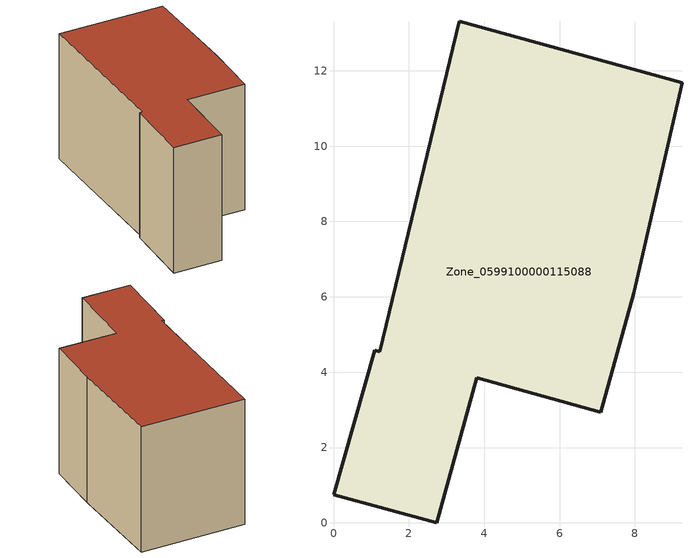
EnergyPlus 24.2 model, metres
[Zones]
Zone_0599100000115088
 floor ground (C_G): 7.97,6.09 7.09,2.93 3.8,3.85 2.74,0 0,0.75 1.09,4.58 1.23,4.54 3.34,13.32 9.25,11.68 z0
 wall outside (C_F): 7.09,2.93 7.97,6.09 9.25,11.68 3.34,13.32 1.23,4.54 1.09,4.58 0,0.75 2.74,0 3.8,3.85 7.09,2.93 z0:7.74
 roof outside (C_R): 7.97,6.09 9.25,11.68 3.34,13.32 1.23,4.54 1.09,4.58 0,0.75 2.74,0 3.8,3.85 7.09,2.93 z7.74
[BUILDING]
Pand.0599100000115088: North Axis=0; Terrain=City; Loads Convergence Tolerance Value=0.04; Temperature Convergence Tolerance Value=0.4; Solar Distribution=FullExterior; Maximum Number of Warmup Days=25; Minimum Number of Warmup Days=1
[Site:Location]
Rotterdam.The.Hague.AP_ZH_NLD Design_Conditions: Latitude=51.96; Longitude=4.45; Time Zone=1; Elevation=-4.5
[SITE:GROUNDTEMPERATURE:BUILDINGSURFACE]
18, 18, 18, 18, 18, 18, 18, 18, 18, 18, 18, 18
[MATERIAL] Thermal Absorptance=0.9; Solar Absorptance=0.7; Visible Absorptance=0.7
Name | Roughness | Thickness | Conductivity | Density | Specific Heat
G.TI.1975-1991 | MediumSmooth | 0.15 | 0.288461 | 540 | 1210
F.TI.1975-1991 | Rough | 0.3 | 0.230769 | 1920 | 840
R.TI.1975-1991 | MediumRough | 0.2 | 0.153846 | 1500 | 1000
[CONSTRUCTION]
C_G: G.TI.1975-1991
C_F: F.TI.1975-1991
C_R: R.TI.1975-1991
[ZONE]
Zone_0599100000115088: Type=1; Multiplier=1; Ceiling Height=Autocalculate; Volume=Autocalculate; Floor Area=autocalculate; Part of Total Floor Area=Yes
[ZONEINFILTRATION:DESIGNFLOWRATE]
Infil_Zone_0599100000115088: Zone or ZoneList or Space or SpaceList=Zone_0599100000115088; Schedule=AlwaysOn; Design Flow Rate Calculation Method=Flow/Area; Flow Rate per Floor Area=0.003; Constant Term Coefficient=1; Temperature Term Coefficient=0; Velocity Term Coefficient=0; Velocity Squared Term Coefficient=0
[HVACTEMPLATE:ZONE:IDEALLOADSAIRSYSTEM]
Zone_0599100000115088: Maximum Heating Supply Air Temperature=50; Minimum Cooling Supply Air Temperature=13; Maximum Heating Supply Air Humidity Ratio=0.0156; Minimum Cooling Supply Air Humidity Ratio=0.0077; Heating Limit=NoLimit; Cooling Limit=NoLimit; Dehumidification Control Type=ConstantSensibleHeatRatio; Cooling Sensible Heat Ratio=0.7; Dehumidification Setpoint=60; Humidification Control Type=None; Humidification Setpoint=30; Outdoor Air Method=None; Outdoor Air Flow Rate per Person=0.00944; Outdoor Air Flow Rate per Zone Floor Area=0; Outdoor Air Flow Rate per Zone=0; Demand Controlled Ventilation Type=None; Outdoor Air Economizer Type=NoEconomizer; Heat Recovery Type=None; Sensible Heat Recovery Effectiveness=0.7; Latent Heat Recovery Effectiveness=0.65
[ZONECONTROL:THERMOSTAT]
ThermostatControl_Zone_0599100000115088: Zone or ZoneList=Zone_0599100000115088; Control Type Schedule=DualSetpointControlType; Control 1=Thermostat_Zone_0599100000115088; Temperature Difference Between Cutout And Setpoint=0
[THERMOSTATSETPOINT:DUALSETPOINT]
Thermostat_Zone_0599100000115088: Heating Setpoint Temperature Schedule=HeatingSetpoint_Zone_0599100000115088; Cooling Setpoint Temperature Schedule=CoolingSetpoint_Zone_0599100000115088
[SCHEDULE:COMPACT]
HeatingSetpoint_Zone_0599100000115088: Through: 12/31, For: AllDays, Until: 24:00, 21
CoolingSetpoint_Zone_0599100000115088: Through: 12/31, For: AllDays, Until: 24:00, 24
DualSetpointControlType: Through: 12/31, For: AllDays, Until: 24:00, 4
AlwaysOn: Through: 12/31, For: AllDays, Until: 24:00, 1
